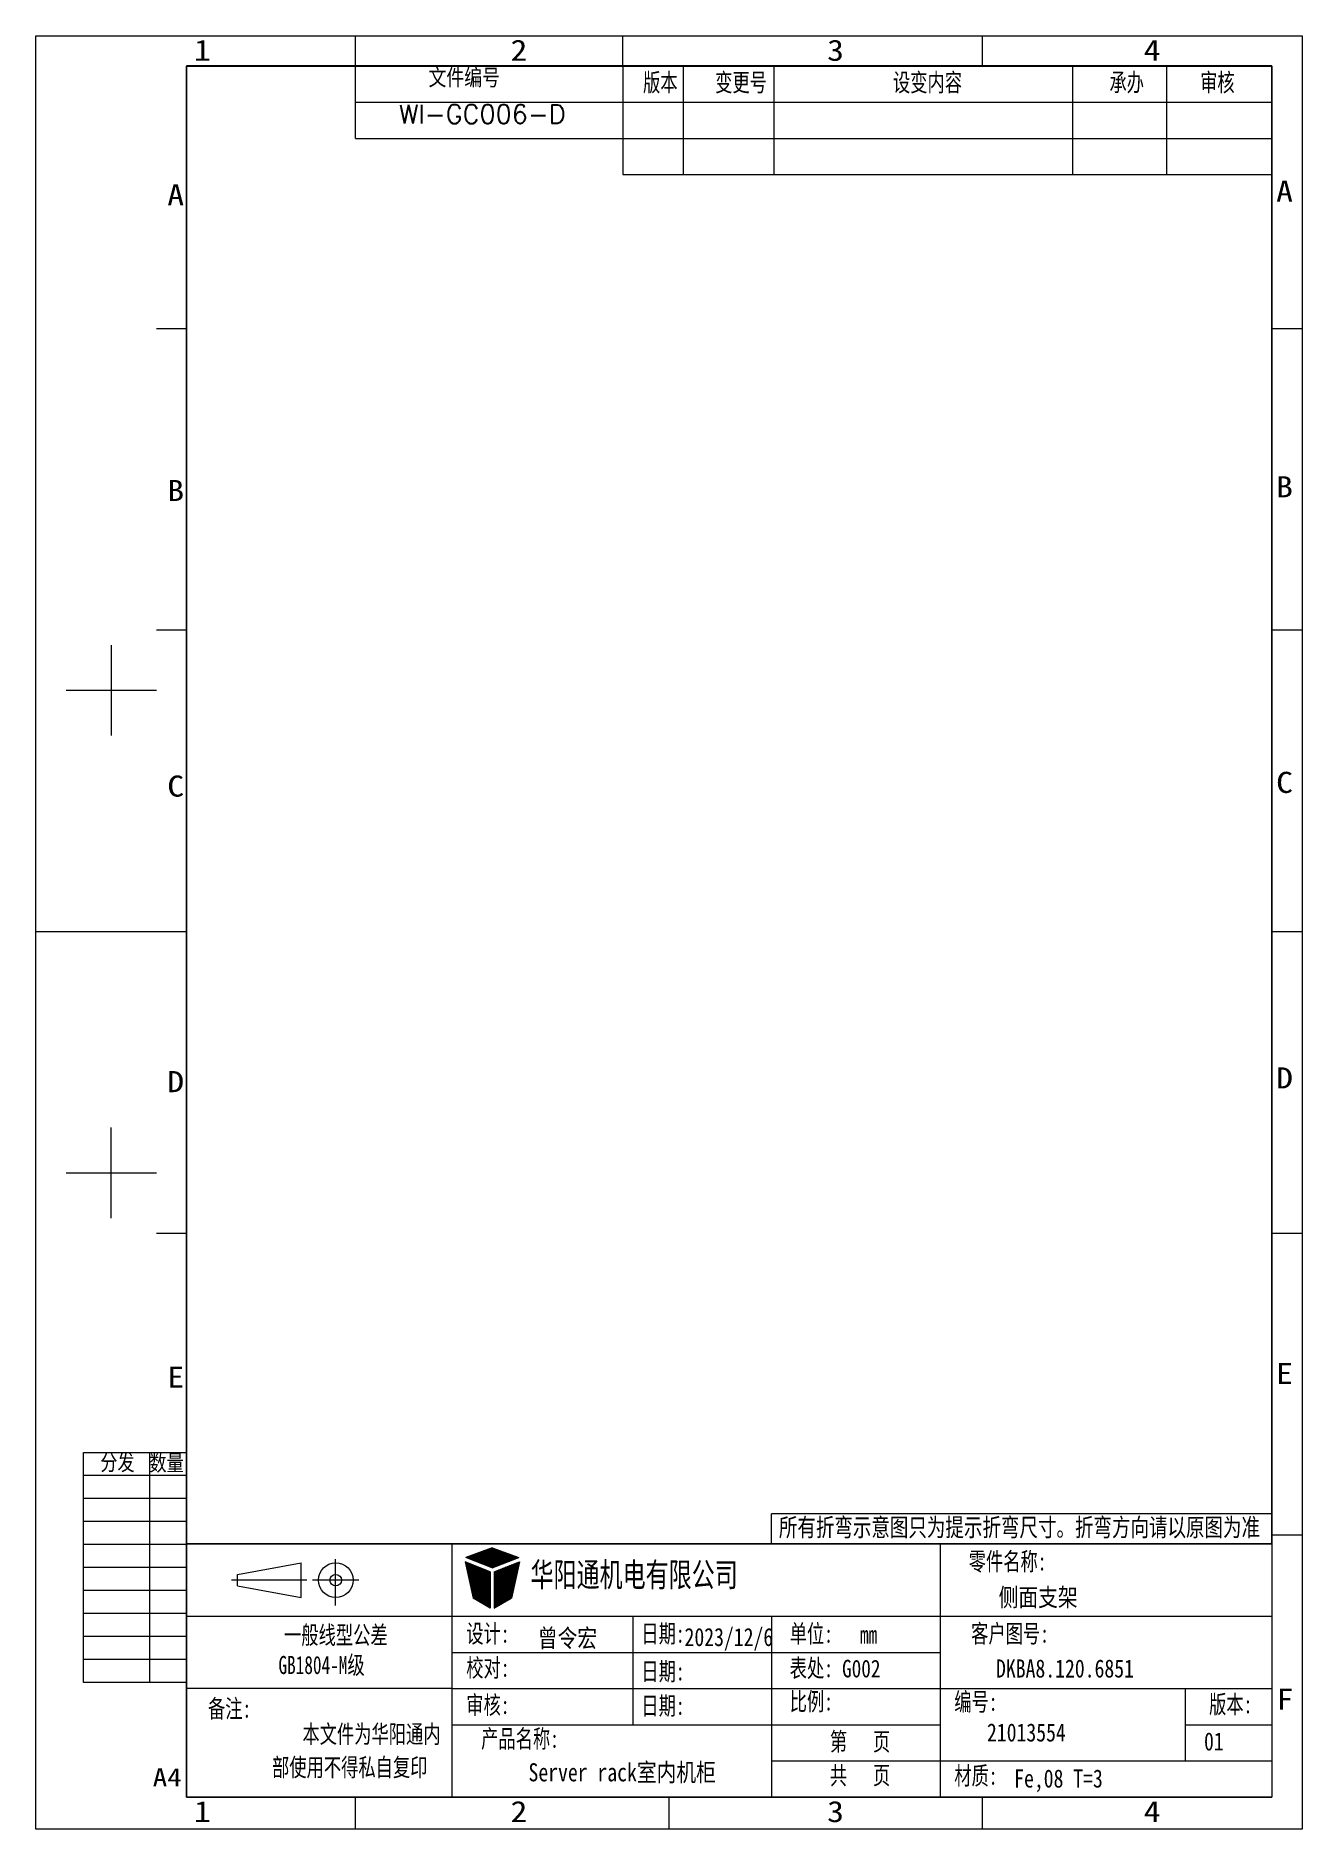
# Paper-space layout 'A4' of a CAD drawing. Header units: millimetres. Extents: x 0 to 202, y 1 to 288.
import ezdxf
from ezdxf.enums import TextEntityAlignment as Align

# ---------------------------------------------------------------- set-up
doc = ezdxf.new("R2010")
doc.units = ezdxf.units.MM
doc.header["$LTSCALE"] = 0.2
doc.layers.add('DIM', color=3, linetype='CONTINUOUS', lineweight=18)
doc.layers.add('TEMP', color=3, linetype='CONTINUOUS', lineweight=20)
doc.styles.get("Standard").update_dxf_attribs({"font": 'txt', "width": 0.7})
doc.styles.add('style1', font='romans.shx', dxfattribs={"bigfont": 'hzdx.shx'})
doc.styles.add('TEXTSTYLE_0', font='txt', dxfattribs={"width": 0.8})
doc.styles.add('楷体', font='', dxfattribs={"width": 0.8})
doc.styles.get('楷体').set_extended_font_data('楷体_GB2312')

# ---------------------------------------------------------------- blocks, each defined once
blk = doc.blocks.new('aaa4')
at = {"layer": 'TEMP'}
h = blk.add_hatch(dxfattribs=at)
h.set_pattern_fill('ANSI31', color=256, scale=0.048143, style=0)
h.set_pattern_definition([(45, (-145.3772, -787.103), (-0.108084888, 0.108084888), [])])
h.paths.add_polyline_path([(77.01, 44.76), (72.78, 46.26), (68.55, 44.76), (72.78, 43.07)])
h.paths.add_polyline_path([(68.45, 44.06), (69.74, 38.27), (72.46, 36.65), (72.46, 42.48)])
h.paths.add_polyline_path([(77.11, 44.06), (73.1, 42.48), (73.1, 36.65), (75.82, 38.27)])
at = {"layer": 'TEMP', "linetype": 'ByBlock'}
for p, q in [((-0.11, 287.64), (202.1, 287.64)), ((-0.11, 1.38), (-0.11, 287.64)), ((50.93, 271.27), (50.93, 287.64)), ((93.64, 282.83), (93.64, 287.64)), ((151.07, 282.83), (151.07, 287.64)), ((202.1, 287.64), (202.1, 1.38)), ((23.97, 282.83), (197.28, 282.83)), ((23.97, 6.48), (23.97, 282.83)), ((93.64, 282.83), (93.64, 265.5)), ((103.27, 282.83), (103.27, 265.5)), ((117.72, 282.83), (117.72, 265.5)), ((197.28, 282.83), (197.28, 6.48)), ((50.93, 277.05), (197.28, 277.05)), ((50.93, 271.27), (197.28, 271.27)), ((93.64, 265.5), (197.28, 265.5)), ((19.15, 240.94), (23.97, 240.94)), ((197.28, 240.94), (202.1, 240.94)), ((19.15, 192.8), (23.97, 192.8)), ((197.28, 192.8), (202.1, 192.8)), ((11.93, 190.39), (11.93, 175.95)), ((4.71, 183.17), (19.15, 183.17)), ((-0.11, 144.66), (23.97, 144.66)), ((197.28, 144.66), (202.1, 144.66)), ((11.93, 98.92), (11.93, 113.36)), ((4.71, 106.14), (19.15, 106.14)), ((19.15, 96.51), (23.97, 96.51)), ((197.28, 96.51), (202.1, 96.51)), ((117.36, 46.92), (117.36, 51.73)), ((197.28, 51.73), (117.36, 51.73)), ((23.97, 46.92), (197.28, 46.92)), ((197.28, 46.92), (23.97, 46.92)), ((23.97, 46.92), (23.97, 6.48)), ((66.33, 46.92), (66.33, 6.48)), ((66.33, 46.92), (66.33, 6.48)), ((144.32, 46.92), (144.32, 6.48)), ((197.28, 48.37), (202.1, 48.37)), ((197.28, 46.92), (197.28, 6.48)), ((32.07, 42.05), (42.24, 43.9)), ((42.24, 38.35), (42.24, 43.9)), ((47.7, 44.46), (47.7, 37.07)), ((43.16, 41.13), (31.15, 41.13)), ((32.07, 40.2), (32.07, 42.05)), ((32.07, 40.2), (42.24, 38.35)), ((51.48, 41.13), (44.09, 41.13)), ((23.97, 35.37), (197.28, 35.37)), ((95.22, 35.37), (95.22, 18.04)), ((117.36, 35.37), (117.36, 6.48)), ((117.36, 35.37), (117.36, 6.48)), ((66.33, 29.59), (144.32, 29.59)), ((66.33, 23.82), (197.28, 23.82)), ((183.43, 23.82), (183.43, 12.26)), ((66.33, 18.04), (144.32, 18.04)), ((183.43, 18.04), (197.28, 18.04)), ((117.36, 12.26), (197.28, 12.26)), ((23.97, 6.48), (197.28, 6.48)), ((197.28, 6.48), (23.97, 6.48)), ((50.93, 1.38), (50.93, 6.48)), ((101, 1.38), (101, 6.48)), ((151.07, 1.38), (151.07, 6.48)), ((202.1, 1.38), (-0.11, 1.38))]:
    blk.add_line(p, q, dxfattribs=at)
at = {"layer": 'TEMP'}
for p, q in [((165.5, 265.5), (165.5, 282.83)), ((180.48, 265.5), (180.48, 282.83)), ((7.5, 61.49), (23.97, 61.49)), ((7.5, 24.8), (7.5, 61.49)), ((18.09, 24.8), (18.09, 61.49)), ((23.97, 57.82), (7.5, 57.82)), ((23.97, 54.15), (7.5, 54.15)), ((23.97, 50.49), (7.5, 50.49)), ((23.97, 46.82), (7.5, 46.82)), ((72.78, 46.26), (68.55, 44.76)), ((72.78, 46.26), (77.01, 44.76)), ((23.97, 43.15), (7.5, 43.15)), ((72.46, 42.48), (68.45, 44.06)), ((68.45, 44.06), (69.74, 38.27)), ((72.78, 43.07), (68.55, 44.76)), ((72.78, 43.07), (77.01, 44.76)), ((73.1, 42.48), (77.11, 44.06)), ((77.11, 44.06), (75.82, 38.27)), ((72.46, 42.48), (72.46, 36.65)), ((73.1, 42.48), (73.1, 36.65)), ((23.97, 39.48), (7.5, 39.48)), ((72.46, 36.65), (69.74, 38.27)), ((73.1, 36.65), (75.82, 38.27)), ((23.97, 35.81), (7.5, 35.81)), ((23.97, 32.14), (7.5, 32.14)), ((23.97, 28.47), (7.5, 28.47)), ((23.97, 24.8), (7.5, 24.8)), ((66.33, 23.82), (23.97, 23.82))]:
    blk.add_line(p, q, dxfattribs=at)
at = {"layer": 'TEMP', "linetype": 'ByBlock'}
for radius in [2.77, 0.924]:
    blk.add_circle((47.78, 41.13), radius, dxfattribs=at)
at = {"layer": 'DIM', "char_height": 3, "attachment_point": 1, "style": 'style1'}
for s, insert, width in [('文件编号', (62.6, 282.4), 16.8727), ('WI-GC006-D', (57.88, 276.65), 2.3132)]:
    blk.add_mtext(s, dxfattribs=dict(at, insert=insert, width=width))
at = {"layer": 'DIM', "insert": (78.88, 43.92), "char_height": 3.8515, "width": 77.0293, "attachment_point": 1}
blk.add_mtext('{\\fSimSun|b0|i0|c134|p2;华阳通机电有限公司}', dxfattribs=at)
at = {"layer": 'DIM', "style": '楷体', "width": 0.8}
for tag, p, height in [('设变版本1', (94.71, 272.87), 2.89), ('变更号1', (104.44, 272.87), 2.89), ('设变内容1', (121.01, 272.87), 2.89), ('承办', (168.44, 272.87), 2.89), ('设变版本2', (94.91, 267.71), 2.89), ('变更号2', (104.96, 267.35), 2.89), ('设变内容2', (121.41, 267.25), 2.89), ('承办', (168.44, 266.93), 2.89), ('零件名称', (153.63, 36.95), 2.89), ('设计', (80.05, 30.43), 2.89), ('设计日期', (103.48, 30.6), 2.89), ('表处', (128.63, 25.6), 2.82), ('客户图号', (153.22, 25.58), 2.89), ('校对', (80.2, 24.71), 2.89), ('审核', (80.2, 19.55), 2.89), ('编号', (151.77, 15.37), 2.89), ('版本', (186.43, 13.94), 2.89), ('第几页', (127.5, 13.77), 2.89), ('产品名称', (76.99, 9.01), 2.89), ('共几页', (127.5, 8.47), 2.89), ('材质', (156.11, 8.02), 2.89)]:
    blk.add_attdef(tag, p, '', height=height, dxfattribs=at)
at = {"layer": 'TEMP', "linetype": 'ByBlock', "style": 'TEXTSTYLE_0'}
for s, height, width, p, p2 in [('1', 3.37, 2.4, (25.14, 283.66), (27.83, 283.66)), ('2', 3.37, 1.2, (75.69, 283.66), (78.38, 283.66)), ('3', 3.37, 1.2, (126.24, 283.66), (128.93, 283.66)), ('4', 3.37, 1.2, (176.79, 283.66), (179.48, 283.66)), ('A', 3.37, 1.2, (20.88, 260.57), (23.57, 260.57)), ('A', 3.37, 1.2, (197.94, 261.15), (200.63, 261.15)), ('B', 3.37, 1.2, (20.88, 213.38), (23.57, 213.38)), ('B', 3.37, 1.2, (197.94, 213.97), (200.63, 213.97)), ('C', 3.37, 1.2, (20.88, 166.2), (23.57, 166.2)), ('C', 3.37, 1.2, (197.94, 166.79), (200.63, 166.79)), ('D', 3.37, 1.2, (20.88, 119.02), (23.57, 119.02)), ('D', 3.37, 1.2, (197.94, 119.61), (200.63, 119.61)), ('E', 3.37, 1.2, (20.88, 71.84), (23.57, 71.84)), ('E', 3.37, 1.2, (197.94, 72.43), (200.63, 72.43)), ('F', 3.37, 1.2, (198.02, 20.45), (200.71, 20.45)), ('A4', 2.889, 0.96, (18.56, 8.21), (23.18, 8.21)), ('1', 3.37, 2.4, (25.14, 2.5), (27.83, 2.5)), ('2', 3.37, 1.2, (75.69, 2.5), (78.38, 2.5)), ('3', 3.37, 1.2, (126.24, 2.5), (128.93, 2.5)), ('4', 3.37, 1.2, (176.79, 2.5), (179.48, 2.5))]:
    blk.add_text(s, height=height, dxfattribs=dict(at, width=width)).set_placement(p, p2, align=Align.FIT)
at = {"layer": 'TEMP', "style": 'style1'}
for s, p in [('分发', (10.18, 58.35)), ('数量', (18.02, 58.28))]:
    blk.add_text(s, height=2.889, dxfattribs=at).set_placement(p)
at = {"layer": 'TEMP', "style": '楷体', "width": 0.75}
blk.add_text('所有折弯示意图只为提示折弯尺寸。折弯方向请以原图为准', height=2.8886, dxfattribs=at).set_placement((118.54, 48.12))
at = {"layer": 'TEMP', "char_height": 2.8886, "attachment_point": 6}
for s, insert in [('\\f楷体_GB2312|b0|i0|c134|p49;版本', (102.37, 280.05)), ('\\f楷体_GB2312|b0|i0|c134|p49;变更号', (116.64, 280.05)), ('\\f楷体_GB2312|b0|i0|c134|p49;设变内容', (147.79, 280.05)), ('\\f楷体_GB2312|b0|i0|c134|p49;承办', (176.84, 280.05)), ('\\f楷体_GB2312|b0|i0|c134|p49;审核', (191.32, 280.05)), ('\\f楷体_GB2312|b0|i0|c134|p49;零件名称:', (161.26, 43.94)), ('\\f楷体_GB2312|b0|i0|c134|p49;设计:', (75.52, 32.43)), ('\\f楷体_GB2312|b0|i0|c134|p49;日期:', (103.48, 32.43)), ('\\f楷体_GB2312|b0|i0|c134|p49;单位:', (127.16, 32.43)), ('\\f楷体_GB2312|b0|i0|c134|p49;客户图号:', (161.65, 32.43)), ('\\f楷体_GB2312|b0|i0|c134|p49;一般线型公差 ', (56.07, 32.2)), ('\\f楷体_GB2312|b0|i0|c134|p49;mm', (134.25, 32.43)), ('\\f楷体_GB2312|b0|i0|c134|p49;GB1804-M级   ', (52.4, 27.42)), ('\\f楷体_GB2312|b0|i0|c134|p49;校对:', (75.52, 26.98)), ('\\f楷体_GB2312|b0|i0|c134|p49;表处:', (127.16, 26.92)), ('\\f楷体_GB2312|b0|i0|c134|p49;日期:', (103.48, 26.4)), ('\\f楷体_GB2312|b0|i0|c134|p49;审核:', (75.52, 21.05)), ('\\f楷体_GB2312|b0|i0|c134|p49;比例:', (127.16, 21.6)), ('\\f楷体_GB2312|b0|i0|c134|p49;编号:', (153.44, 21.55)), ('\\f楷体_GB2312|b0|i0|c134|p49;版本:', (194.13, 21.15)), ('\\f楷体_GB2312|b0|i0|c134|p49;备注:\\P    ', (34.27, 18.06)), ('\\f楷体_GB2312|b0|i0|c134|p49;日期:', (103.48, 20.91)), ('\\f楷体_GB2312|b0|i0|c134|p49;本文件为华阳通内\\P    ', (64.52, 13.99)), ('\\f楷体_GB2312|b0|i0|c134|p49;产品名称:', (83.4, 15.64)), ('\\f楷体_GB2312|b0|i0|c134|p49;第   页', (136.33, 15.2)), ('\\f楷体_GB2312|b0|i0|c134|p49;部使用不得私自复印    ', (62.43, 11.09)), ('\\f楷体_GB2312|b0|i0|c134|p49;共   页', (136.33, 9.8)), ('\\f楷体_GB2312|b0|i0|c134|p49;材质:', (153.44, 9.76))]:
    blk.add_mtext(s, dxfattribs=dict(at, insert=insert))

psp = doc.layouts.new('A4')

# ---------------------------------------------------------------- block references
at = {"layer": 'DIM'}
psp.add_blockref('aaa4', (0, 0), dxfattribs=at).add_auto_attribs({'编号': '21013554', '零件名称': '侧面支架', '客户图号': 'DKBA8.120.6851', '材质': 'Fe,08 T=3', '版本': '01', '表处': 'G002', '设计': '曾令宏', '产品名称': ' Server rack室内机柜', '设计日期': '2023/12/6'})

# ---------------------------------------------------------------- viewports
psp.add_viewport(center=(110.62, 164.88), size=(173.32, 235.902), view_center_point=(238.512, 264.293), view_height=156.7061, dxfattribs=at)
psp.add_viewport(center=(110.62, 164.88), size=(173.32, 235.902), view_center_point=(6.731, 1.377), view_height=15.9861, status=3, dxfattribs=at)
at = {"layer": 'TEMP'}
psp.add_viewport(center=(110.62, 164.88), size=(173.32, 235.902), view_center_point=(6, 4.5), view_height=16.5102, status=4, dxfattribs=at)

doc.saveas('drawing.dxf')
